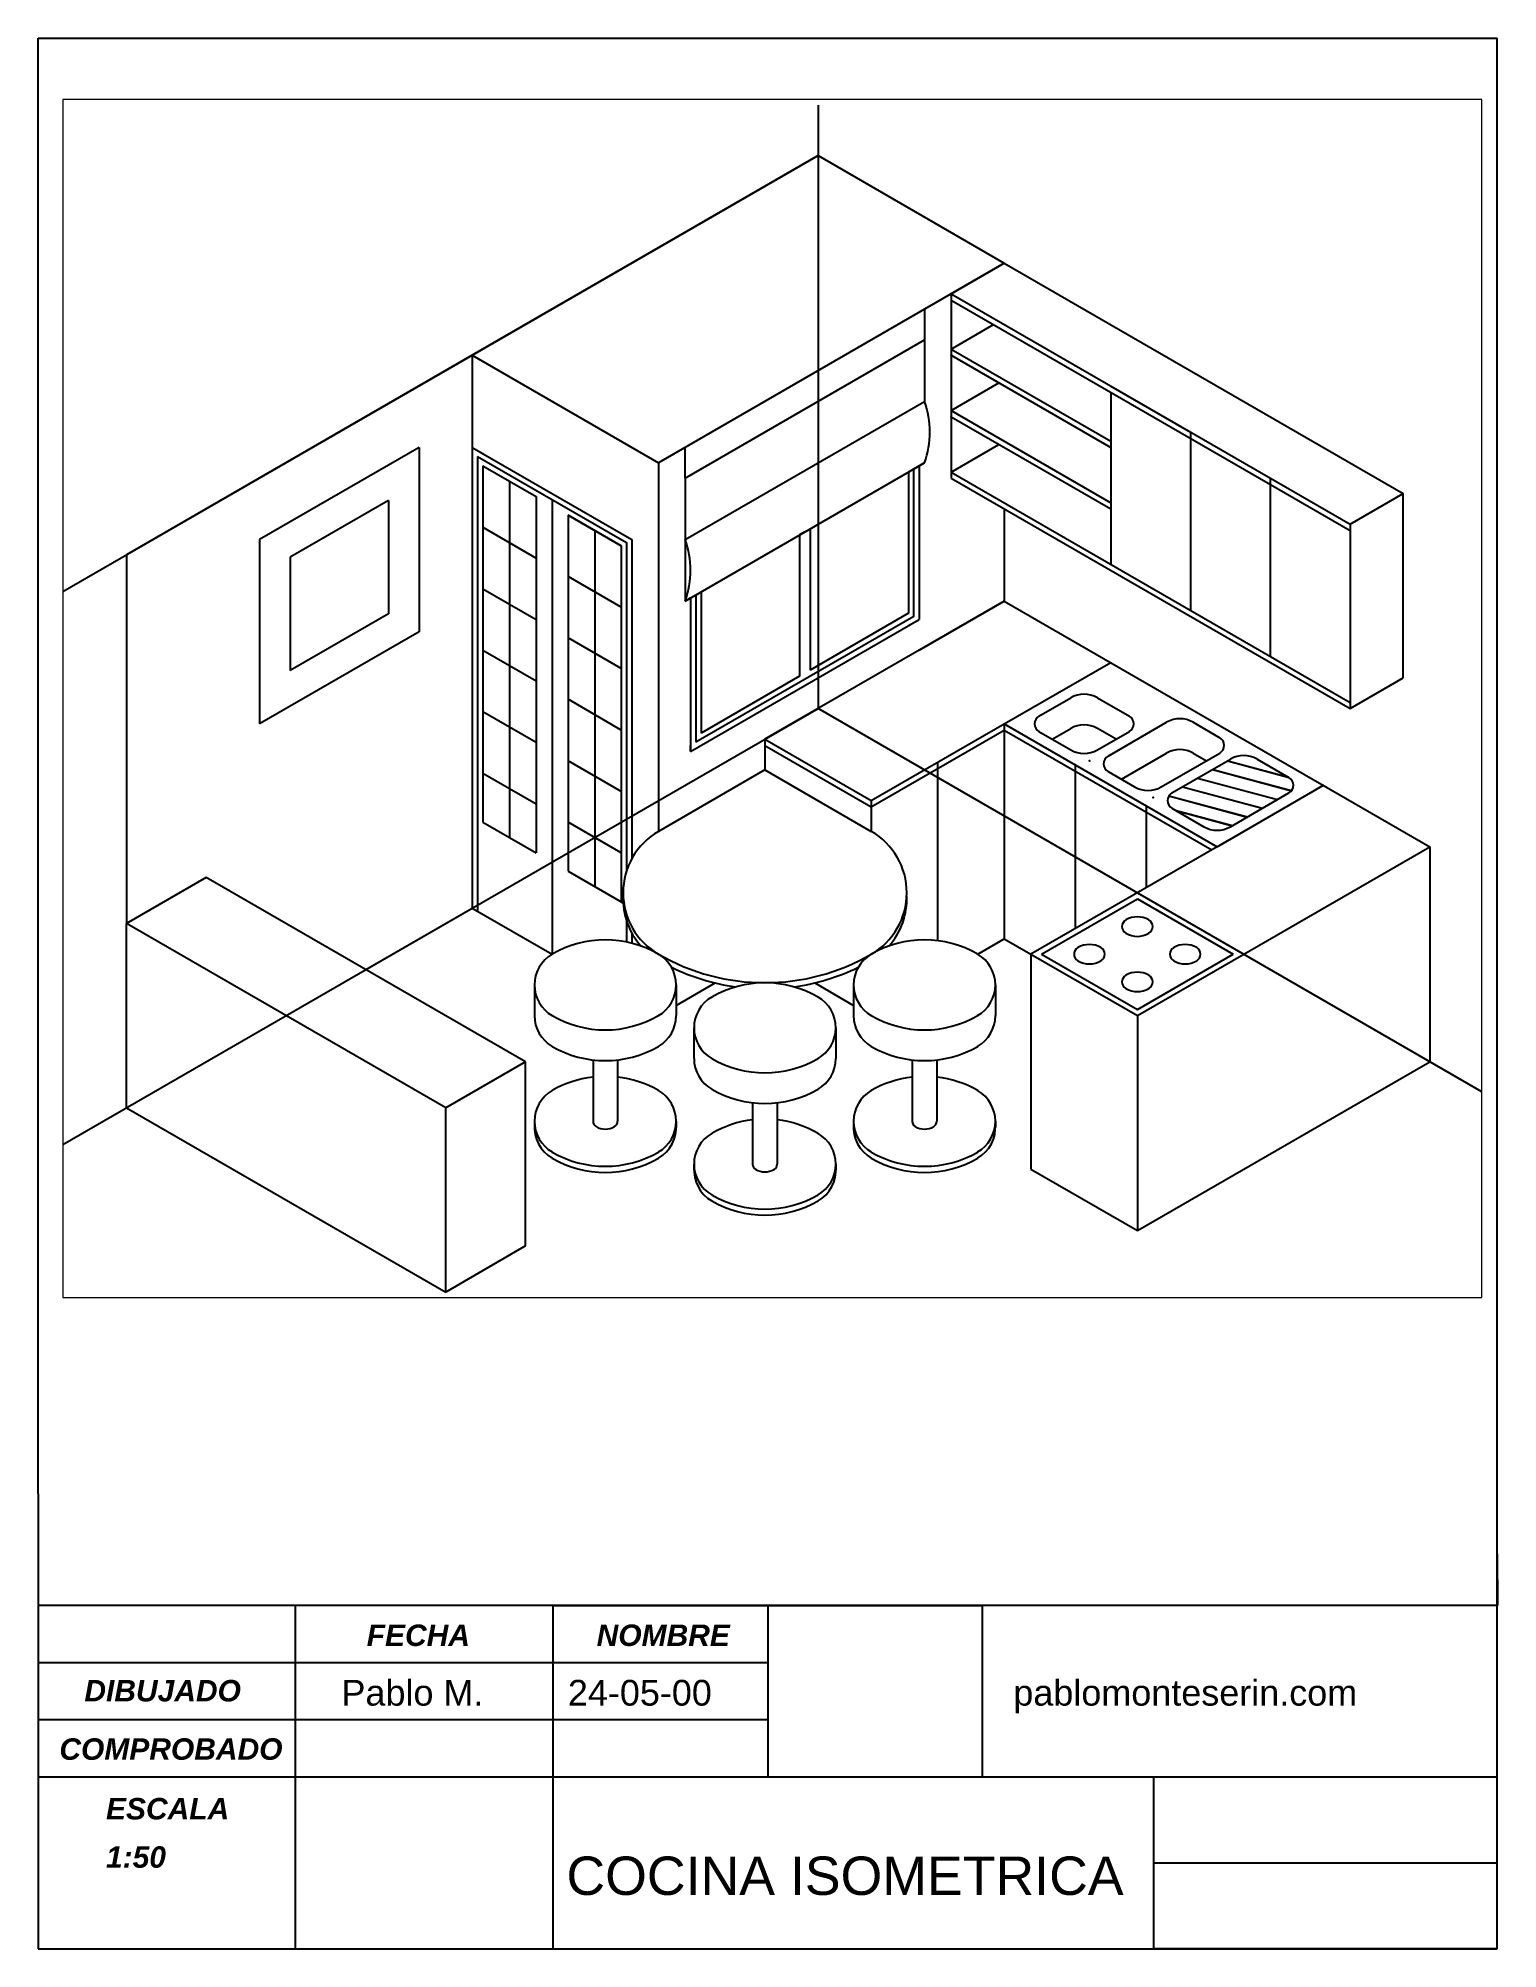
# Paper-space layout 'Presentación1' of a CAD drawing. Header units: millimetres. Extents: x 2 to 192, y 6 to 255.
# The model-space entities are those that its viewports show. They can reach past a viewport. Long polylines and large blocks are cut down to what shows.
import ezdxf

# ---------------------------------------------------------------- set-up
doc = ezdxf.new("R2010")
doc.units = ezdxf.units.MM
for name, color, linetype in [('cajetín', 7, 'Continuous'), ('contorno', 7, 'Continuous'), ('ejes', 7, 'Continuous')]:
    doc.layers.add(name, color=color, linetype=linetype)
doc.styles.get("Standard").update_dxf_attribs({"font": 'ARIAL.TTF'})

# ---------------------------------------------------------------- blocks, each defined once
blk = doc.blocks.new('cajetin')
at = {"layer": 'cajetín'}
for p, q in [((117.68, 134.94), (117.68, 271.11)), ((117.68, 271.11), (287.68, 271.11)), ((287.68, 48.49), (287.68, 271.11)), ((117.68, 101.49), (117.68, 134.94)), ((287.68, 101.49), (287.68, 134.94)), ((287.68, 101.49), (287.68, 107.49)), ((117.68, 101.49), (117.68, 88.49)), ((287.68, 88.49), (287.68, 101.49)), ((287.68, 88.49), (287.68, 101.49)), ((287.74, 88.49), (287.7, 94.49)), ((287.68, 88.49), (117.68, 88.49)), ((117.68, 88.49), (117.68, 68.49)), ((147.68, 68.49), (147.68, 88.49)), ((177.68, 68.49), (177.68, 88.49)), ((177.68, 88.49), (202.68, 88.49)), ((202.68, 88.49), (202.68, 68.49)), ((202.68, 88.49), (227.68, 88.49)), ((227.68, 88.49), (227.68, 68.49)), ((287.68, 68.49), (287.68, 88.49)), ((202.68, 81.82), (117.68, 81.82)), ((202.68, 75.16), (117.68, 75.16)), ((287.68, 68.49), (117.68, 68.49)), ((117.68, 68.49), (117.68, 48.49)), ((147.68, 48.49), (147.68, 68.49)), ((177.68, 48.49), (177.68, 68.49)), ((247.68, 48.49), (247.68, 68.49)), ((287.68, 48.49), (287.68, 68.49)), ((247.68, 58.49), (287.68, 58.49)), ((117.68, 48.49), (287.68, 48.49)), ((117.68, 48.49), (147.68, 48.49)), ((147.68, 48.49), (177.68, 48.49)), ((177.68, 48.49), (227.68, 48.49)), ((287.68, 48.49), (247.68, 48.49))]:
    blk.add_line(p, q, dxfattribs=at)
for p in [(202.68, 81.82), (202.68, 75.16)]:
    blk.add_point(p, dxfattribs=at)
for s, p in [('Pablo M.', (153.02, 76.82)), ('24-05-00', (179.4, 76.82)), ('pablomonteserin.com', (231.3, 76.82))]:
    blk.add_text(s, height=3, dxfattribs=at).set_placement(p)
at = {"layer": 'cajetín', "char_height": 2.5, "attachment_point": 1}
for s, insert in [('{\\fArial|b1|i1|c0|p34;FECHA}', (155.96, 86.27)), ('{\\fArial|b1|i1|c0|p34;NOMBRE}', (182.75, 86.27)), ('{\\fArial|b1|i1|c0|p34;DIBUJADO}', (123.06, 79.81)), ('{\\fArial|b1|i1|c0|p34;COMPROBADO}', (120.15, 73.01)), ('{\\fArial|b1|i1|c0|p34;ESCALA}', (125.58, 66.06)), ('{\\fArial|b1|i1|c0|p34;1:50}', (125.58, 60.43))]:
    blk.add_mtext_dynamic_manual_height_columns(s, width=14.856, gutter_width=12.5, heights=[0], dxfattribs=dict(at, insert=insert))
blk = doc.blocks.new('silla')
at = {"layer": 'contorno'}
for p, q in [((-1.155, 2.347), (-1.155, 1.847)), ((1.155, 2.347), (1.155, 1.847)), ((-0.2, 1.127), (-0.2, 0.127)), ((0.2, 1.127), (0.2, 0.127)), ((-1.155, 0.127), (-1.155, 0.027)), ((1.155, 0.127), (1.155, 0.027))]:
    blk.add_line(p, q, dxfattribs=at)
for centre, radius, start, end in [((-0.577, 2.347), 0.577, 120, 240), ((0, 1.347), 1.732, 60, 120), ((0.577, 2.347), 0.577, 300, 60), ((-0.577, 1.847), 0.577, 180, 240), ((0, 3.347), 1.732, 240, 300), ((0.577, 1.847), 0.577, 300, 0), ((0, 2.847), 1.732, 240, 300), ((-0.577, 0.127), 0.577, 120, 240), ((0, -0.873), 1.732, 96.6307, 120), ((0, -0.873), 1.732, 60, 83.3693), ((0.577, 0.127), 0.577, 300, 60), ((-0.577, 0.027), 0.577, 175.0318, 240), ((-0.1, 0.127), 0.1, 180, 240), ((0, 0.3), 0.3, 240, 300), ((0.1, 0.127), 0.1, 300, 0), ((0.577, 0.027), 0.577, 300, 4.9682), ((0, 1.127), 1.732, 240, 300), ((0, 1.027), 1.732, 240, 300)]:
    blk.add_arc(centre, radius, start, end, dxfattribs=at)

msp = doc.modelspace()

# ---------------------------------------------------------------- hatches: boundary and pattern name
at = {"layer": 'contorno'}
h = msp.add_hatch(dxfattribs=at)
h.set_pattern_fill('JIS_LC_20', color=256, scale=0.01, angle=120, style=0)
h.paths.add_polyline_path([(2155.114, 999.631, 0.57735), (2155.114, 999.881), (2154.594, 1000.181, 0.267949), (2154.161, 1000.181), (2153.208, 999.631, 0.57735), (2153.208, 999.381), (2153.728, 999.081, 0.267949), (2154.161, 999.081)])

# ---------------------------------------------------------------- linework, layer by layer
for p, q in [((2147.449, 1010.006), (2141.82, 1006.756)), ((2147.449, 1010.006), (2150.48, 1008.256)), ((2150.48, 1008.256), (2144.851, 1005.006)), ((2150.48, 1008.256), (2149.614, 1007.756)), ((2149.614, 1007.756), (2150.48, 1008.256)), ((2150.48, 1008.256), (2156.976, 1004.506)), ((2149.614, 1007.756), (2149.181, 1007.506)), ((2149.614, 1007.756), (2156.11, 1004.006)), ((2149.614, 1007.756), (2149.614, 1004.756)), ((2149.181, 1007.506), (2149.181, 1007.006)), ((2149.614, 1007.656), (2156.11, 1003.906)), ((2149.614, 1006.856), (2150.307, 1007.256)), ((2145.284, 1004.756), (2149.181, 1007.006)), ((2149.181, 1007.006), (2149.181, 1006.006)), ((2149.614, 1006.856), (2152.212, 1005.356)), ((2141.82, 1006.756), (2136.191, 1003.506)), ((2141.82, 1006.756), (2144.851, 1005.006)), ((2141.82, 1006.756), (2141.82, 997.756)), ((2141.82, 1006.756), (2141.82, 1005.256)), ((2149.614, 1006.756), (2152.212, 1005.256)), ((2149.614, 1005.856), (2150.394, 1006.306)), ((2152.212, 1006.256), (2153.512, 1005.506)), ((2145.284, 1003.756), (2149.181, 1006.006)), ((2152.212, 1006.156), (2152.212, 1003.356)), ((2149.614, 1005.856), (2152.212, 1004.356)), ((2149.614, 1005.756), (2152.212, 1004.256)), ((2140.954, 1005.256), (2138.356, 1003.756)), ((2140.954, 1005.256), (2140.954, 1002.256)), ((2141.82, 1005.256), (2144.418, 1003.756)), ((2141.82, 1005.256), (2141.993, 1005.156)), ((2145.284, 1004.756), (2145.284, 1005.256)), ((2149.614, 1004.856), (2150.394, 1005.306)), ((2153.512, 1005.506), (2153.512, 1002.606)), ((2141.907, 1005.106), (2141.907, 997.706)), ((2141.907, 1005.106), (2144.332, 1003.706)), ((2141.993, 1004.956), (2141.993, 999.156)), ((2141.993, 1004.956), (2142.859, 1004.456)), ((2141.993, 1004.956), (2142.859, 1004.456)), ((2144.851, 1005.006), (2144.851, 999.006)), ((2145.284, 1002.756), (2149.181, 1005.006)), ((2149.095, 1004.956), (2148.922, 1004.856)), ((2149.181, 1005.006), (2149.095, 1004.956)), ((2149.095, 1004.956), (2149.095, 1002.456)), ((2142.426, 1004.706), (2142.426, 998.906)), ((2145.284, 1004.756), (2145.284, 1003.756)), ((2148.922, 1004.856), (2148.922, 1002.556)), ((2149.008, 1002.506), (2149.008, 1004.906)), ((2149.614, 1004.856), (2156.11, 1001.106)), ((2149.614, 1004.756), (2156.11, 1001.006)), ((2154.811, 1004.756), (2154.811, 1001.856)), ((2140.454, 1004.39), (2138.856, 1003.467)), ((2140.454, 1004.39), (2140.454, 1002.545)), ((2142.859, 1004.456), (2142.859, 998.656)), ((2143.119, 1004.406), (2143.119, 997.006)), ((2156.11, 1004.006), (2156.976, 1004.506)), ((2156.976, 1001.506), (2156.976, 1004.506)), ((2144.245, 1003.656), (2143.379, 1004.156)), ((2143.379, 1004.156), (2143.379, 998.356)), ((2143.379, 1004.156), (2144.245, 1003.656)), ((2150.48, 1004.256), (2150.48, 1002.756)), ((2156.11, 1004.006), (2156.11, 1001.106)), ((2138.356, 1003.756), (2138.356, 1000.756)), ((2141.993, 1003.956), (2142.859, 1003.456)), ((2141.993, 1003.956), (2142.859, 1003.456)), ((2143.812, 1003.906), (2143.812, 998.106)), ((2144.332, 1003.706), (2144.332, 998.366)), ((2144.418, 1003.756), (2144.418, 998.565)), ((2145.284, 1003.756), (2145.371, 1003.806)), ((2145.284, 1003.756), (2145.284, 1002.756)), ((2147.146, 1003.831), (2147.319, 1003.931)), ((2147.233, 1003.881), (2147.146, 1003.831)), ((2147.146, 1003.831), (2147.146, 1001.531)), ((2147.319, 1003.931), (2147.319, 1001.631)), ((2136.191, 1003.506), (2136.191, 997.506)), ((2138.856, 1003.467), (2138.856, 1001.622)), ((2144.245, 1003.656), (2144.245, 997.856)), ((2144.245, 1002.656), (2143.379, 1003.156)), ((2144.245, 1002.656), (2143.379, 1003.156)), ((2141.993, 1002.956), (2142.859, 1002.456)), ((2145.284, 1002.756), (2145.371, 1002.806)), ((2145.371, 1002.806), (2145.544, 1002.906)), ((2145.371, 1002.806), (2145.371, 1000.306)), ((2145.457, 1002.856), (2145.457, 1000.456)), ((2145.544, 1002.906), (2145.544, 1000.606)), ((2140.454, 1002.545), (2138.856, 1001.622)), ((2145.371, 1000.306), (2149.095, 1002.456)), ((2149.008, 1002.506), (2145.457, 1000.456)), ((2150.48, 1002.756), (2146.583, 1000.506)), ((2148.922, 1002.556), (2147.319, 1001.631)), ((2148.922, 1002.356), (2149.095, 1002.456)), ((2149.095, 1001.956), (2150.48, 1002.756)), ((2150.48, 1002.756), (2157.409, 998.756)), ((2140.954, 1002.256), (2138.356, 1000.756)), ((2144.245, 1001.656), (2143.379, 1002.156)), ((2141.993, 1001.956), (2142.859, 1001.456)), ((2147.146, 1001.531), (2145.544, 1000.606)), ((2150.48, 1000.756), (2152.212, 1001.756)), ((2156.11, 1001.006), (2156.976, 1001.506)), ((2141.993, 1000.956), (2142.859, 1000.456)), ((2144.245, 1000.656), (2143.379, 1001.156)), ((2151.043, 1000.881), (2151.563, 1001.181)), ((2151.043, 1000.881), (2151.26, 1001.006)), ((2151.996, 1001.181), (2152.516, 1000.881)), ((2156.11, 1001.106), (2156.11, 1001.106)), ((2156.11, 1001.106), (2156.11, 1001.006)), ((2148.315, 999.506), (2150.48, 1000.756)), ((2148.315, 999.406), (2150.48, 1000.656)), ((2150.48, 1000.756), (2153.945, 998.756)), ((2150.48, 1000.756), (2150.48, 997.256)), ((2150.48, 1000.656), (2153.858, 998.706)), ((2151.043, 1000.631), (2151.563, 1000.331)), ((2151.043, 1000.631), (2151.26, 1000.506)), ((2151.26, 1000.506), (2151.563, 1000.681)), ((2152.299, 1000.506), (2151.996, 1000.681)), ((2151.996, 1000.331), (2152.516, 1000.631)), ((2152.169, 1000.231), (2153.122, 1000.781)), ((2153.555, 1000.781), (2153.988, 1000.531)), ((2145.371, 1000.306), (2145.371, 1000.406)), ((2146.583, 1000.506), (2148.315, 999.506)), ((2146.583, 1000.506), (2146.583, 1000.006)), ((2146.583, 1000.506), (2146.583, 1000.406)), ((2146.583, 1000.406), (2148.315, 999.406)), ((2151.346, 1000.456), (2151.563, 1000.331)), ((2151.996, 1000.331), (2152.212, 1000.456)), ((2152.386, 999.856), (2153.122, 1000.281)), ((2153.035, 999.731), (2153.988, 1000.281)), ((2153.555, 1000.281), (2153.771, 1000.156)), ((2144.245, 999.656), (2143.379, 1000.156)), ((2146.583, 1000.006), (2144.851, 999.006)), ((2146.583, 1000.006), (2148.315, 999.006)), ((2149.398, 997.224), (2149.398, 1000.131)), ((2151.635, 1000.089), (2151.635, 997.423)), ((2152.169, 999.981), (2152.602, 999.731)), ((2153.208, 999.631), (2154.161, 1000.181)), ((2154.594, 1000.181), (2155.114, 999.881)), ((2141.993, 999.956), (2142.859, 999.456)), ((2153.945, 998.756), (2155.677, 999.756)), ((2155.677, 999.756), (2155.503, 999.656)), ((2148.315, 999.506), (2148.315, 999.006)), ((2152.79, 999.423), (2152.79, 998.089)), ((2153.208, 999.381), (2153.728, 999.081)), ((2154.161, 999.081), (2155.114, 999.631)), ((2141.993, 999.156), (2142.859, 998.656)), ((2144.245, 998.656), (2143.379, 999.156)), ((2153.945, 998.756), (2150.913, 997.006)), ((2152.646, 996.006), (2157.409, 998.756)), ((2153.945, 998.756), (2154.118, 998.856)), ((2157.409, 998.756), (2157.409, 995.256)), ((2137.49, 998.256), (2136.191, 997.506)), ((2142.686, 995.256), (2137.49, 998.256)), ((2143.379, 998.356), (2144.245, 997.856)), ((2144.245, 997.856), (2144.287, 997.832)), ((2151.087, 997.006), (2152.646, 997.906)), ((2152.646, 998.006), (2154.378, 997.006)), ((2152.646, 998.006), (2152.646, 998.006)), ((2152.646, 997.906), (2154.204, 997.006)), ((2141.387, 994.506), (2136.191, 997.506)), ((2136.191, 994.506), (2136.191, 997.506)), ((2140.088, 996.756), (2141.82, 997.756)), ((2141.82, 997.756), (2143.119, 997.006)), ((2144.332, 997.545), (2144.332, 997.203)), ((2144.418, 997.347), (2144.418, 997.183)), ((2150.047, 997.006), (2150.48, 997.256)), ((2150.48, 997.256), (2150.913, 997.006)), ((2150.913, 997.006), (2150.913, 993.506)), ((2150.913, 997.006), (2152.646, 996.006)), ((2151.087, 997.006), (2152.646, 996.106)), ((2152.646, 996.106), (2154.204, 997.006)), ((2145.14, 996.173), (2145.773, 996.538)), ((2147.394, 996.538), (2148.027, 996.173)), ((2152.646, 996.006), (2152.646, 992.506)), ((2142.686, 995.256), (2141.387, 994.506)), ((2142.686, 992.256), (2142.686, 995.256)), ((2152.646, 992.506), (2157.409, 995.256)), ((2136.191, 994.506), (2141.387, 991.506)), ((2141.387, 991.506), (2141.387, 994.506)), ((2150.913, 993.506), (2152.646, 992.506)), ((2142.686, 992.256), (2141.387, 991.506))]:
    msp.add_line(p, q, dxfattribs=at)
for centre, radius, start, end in [((2147.796, 1005.506), 1.473, 340.1583, 19.8417), ((2143.899, 1003.256), 1.473, 340.1583, 19.8417), ((2151.779, 1000.806), 0.433, 60, 120), ((2151.116, 1000.756), 0.144, 120, 240), ((2151.779, 1000.306), 0.433, 60, 120), ((2152.443, 1000.756), 0.144, 300, 60), ((2153.338, 1000.406), 0.433, 60, 120), ((2151.779, 1000.706), 0.433, 240, 300), ((2153.338, 999.906), 0.433, 60, 120), ((2153.916, 1000.406), 0.144, 300, 60), ((2152.241, 1000.106), 0.144, 120, 240), ((2154.378, 999.806), 0.433, 60, 120), ((2152.819, 1000.106), 0.433, 240, 300), ((2155.042, 999.756), 0.144, 300, 60), ((2153.281, 999.506), 0.144, 120, 240), ((2153.945, 999.456), 0.433, 240, 300), ((2145.429, 998.006), 1.155, 120, 240), ((2147.738, 998.006), 1.155, 300, 60), ((2145.429, 997.906), 1.155, 177.5182, 221.7236), ((2147.738, 997.906), 1.155, 318.2764, 2.4818), ((2152.521, 997.456), 0.125, 120, 240), ((2152.646, 997.239), 0.375, 60, 120), ((2152.771, 997.456), 0.125, 300, 60), ((2151.866, 996.789), 0.375, 60, 120), ((2152.646, 997.672), 0.375, 240, 300), ((2153.425, 996.789), 0.375, 60, 120), ((2146.583, 1000.006), 3.464, 240, 300), ((2151.741, 997.006), 0.125, 120, 240), ((2151.866, 997.222), 0.375, 240, 300), ((2151.991, 997.006), 0.125, 300, 60), ((2153.3, 997.006), 0.125, 120, 240), ((2153.425, 997.222), 0.375, 240, 300), ((2153.55, 997.006), 0.125, 300, 60), ((2146.583, 999.906), 3.464, 243.9769, 262.0844), ((2146.583, 999.906), 3.464, 277.9156, 296.0231), ((2152.521, 996.556), 0.125, 120, 240), ((2152.646, 996.339), 0.375, 60, 120), ((2152.771, 996.556), 0.125, 300, 60), ((2152.646, 996.772), 0.375, 240, 300)]:
    msp.add_arc(centre, radius, start, end, dxfattribs=at)
for p in [(2149.614, 1006.756), (2149.614, 1005.756), (2151.635, 1000.089), (2151.866, 1000.156), (2152.79, 999.423), (2152.905, 999.556)]:
    msp.add_point(p, dxfattribs=at)
at = {"layer": 'ejes'}
for p, q in [((2147.449, 1010.83), (2147.449, 1001.006)), ((2132.675, 1001.476), (2147.449, 1010.006)), ((2134.648, 993.615), (2147.449, 1001.006)), ((2160.251, 993.615), (2147.449, 1001.006))]:
    msp.add_line(p, q, dxfattribs=at)

# ---------------------------------------------------------------- block references
at = {"layer": 'contorno'}
for p in [(2143.985, 994.159), (2149.181, 994.159), (2146.583, 993.462)]:
    msp.add_blockref('silla', p, dxfattribs=at)

psp = doc.layouts.new('Presentación1')

# ---------------------------------------------------------------- block references
at = {"layer": 'contorno', "xscale": 1.117726411628631, "yscale": 1.117726411628631, "zscale": 1.117726411628631}
psp.add_blockref('cajetin', (-129.33, -48.07), dxfattribs=at)

# ---------------------------------------------------------------- texts
at = {"layer": 'contorno'}
psp.add_text('COCINA ISOMETRICA', height=5, dxfattribs=at).set_placement((71, 13.14))

# ---------------------------------------------------------------- viewports
at = {"layer": '0'}
psp.add_viewport(center=(97.83, 168.95), size=(184.81, 156), view_center_point=(2146.706, 1001.168), view_height=19.5, dxfattribs=at)

doc.saveas('drawing.dxf')
